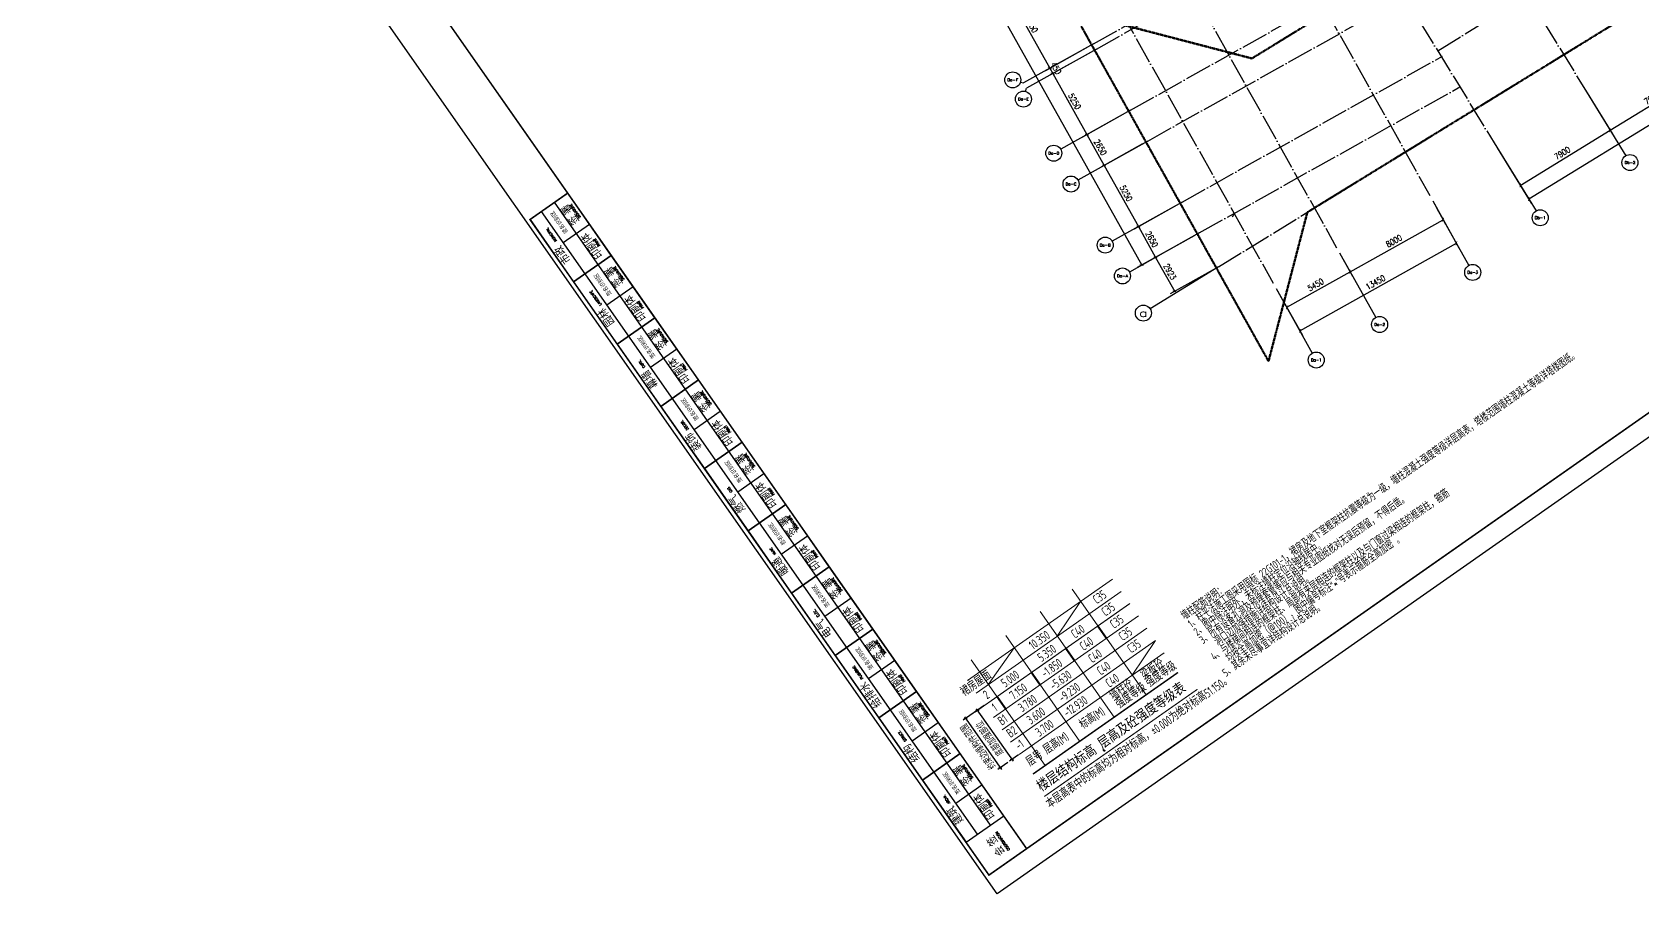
# Model space of a CAD drawing. Header units: millimetres. Extents: x 1089227 to 13101469, y 618865 to 10240562.
# Drawn here: x 1626481 to 1747268, y 4721512 to 4786102 of the extents above; entities that cross this region are included whole.
import ezdxf
from ezdxf.enums import TextEntityAlignment as Align

# ---------------------------------------------------------------- set-up
doc = ezdxf.new("R2010")
doc.units = ezdxf.units.MM
doc.header["$LTSCALE"] = 1000
doc.header["$PDMODE"] = 3
doc.header["$PDSIZE"] = 200
doc.linetypes.add('A09-G-CTRL-用地红线+建筑退线_设计区$0$A02-G-MAIN-用地红线+退线_设计区$0$Redline1', pattern=[20, 10, -2, 2, -2, 2, -2])
doc.linetypes.add('DOTE', pattern=[2.42, 2, -0.2, 0.02, -0.2])
doc.layers.get('0').update_dxf_attribs({"linetype": 'CONTINUOUS'})
doc.layers.get('Defpoints').update_dxf_attribs({"linetype": 'CONTINUOUS'})
for name, color, linetype, lineweight in [('A09-G-CTRL-用地红线+建筑退线_设计区$0$Z-REDL(用地红线)', 10, 'CONTINUOUS', 60), ('S-TABLE', 113, 'CONTINUOUS', 0), ('S-TEXT', 32, 'CONTINUOUS', 0)]:
    doc.layers.add(name, color=color, linetype=linetype, lineweight=lineweight)
for name, color, linetype in [('AXIS', 3, 'CONTINUOUS'), ('AXIS_TEXT', 7, 'CONTINUOUS'), ('DOTE', 1, 'DOTE'), ('DT', 3, 'CONTINUOUS'), ('P-dim', 3, 'CONTINUOUS'), ('TAB_TH', 7, 'CONTINUOUS'), ('text-板面筋', 3, 'CONTINUOUS'), ('TK', 4, 'CONTINUOUS'), ('TK-TEXT', 7, 'CONTINUOUS'), ('VHBoundary', 4, 'CONTINUOUS')]:
    doc.layers.add(name, color=color, linetype=linetype)
doc.layers.add('TK-MEMO', color=8, linetype='CONTINUOUS', plot=False)
doc.styles.add('_TCH_AXIS', font='COMPLEX', dxfattribs={"bigfont": 'AllInOneBig.shx'})
doc.styles.add('_TCH_DIM_T3', font='SIMPLEX', dxfattribs={"width": 0.705882, "bigfont": 'AllInOneBig.shx'})
doc.styles.add('BCCI-tssd', font='tssdeng.shx', dxfattribs={"width": 0.7, "bigfont": 'tssdchn.shx'})
doc.styles.add('COMPLEX', font='COMPLEX', dxfattribs={"bigfont": 'AllInOneBig.shx'})
doc.styles.add('SADITK', font='sadixcsg.shx', dxfattribs={"bigfont": 'AllInOneBig.shx'})
doc.styles.add('SADITK-SX', font='simfang.ttf', dxfattribs={"width": 0.7})
doc.styles.add('SADITK-YW', font='romanc.shx', dxfattribs={"width": 0.7, "bigfont": 'AllInOneBig.shx'})
doc.styles.add('TSSD_Dimension', font='tssdeng.shx', dxfattribs={"width": 0.75, "bigfont": 'Hztxt.shx'})
doc.styles.add('TSSD_Label', font='Tssdeng.shx', dxfattribs={"width": 0.7, "bigfont": 'hztxt.shx'})
doc.styles.add('TSSD_Rein', font='tssdeng.shx', dxfattribs={"width": 0.7, "bigfont": 'hztxt.shx'})
doc.styles.add('黑体', font='simhei.ttf', dxfattribs={"width": 0.8})
doc.dimstyles.new('_TCH_ARCH&&150', dxfattribs={"dimtxt": 446.25, "dimasz": 150, "dimexe": 375, "dimexo": 450, "dimgap": 189.375, "dimtad": 1, "dimdec": 0, "dimzin": 0, "dimdsep": 46, "dimtxsty": '_TCH_DIM_T3', "dimblk": 'ARCHTICK', "dimcen": 0.09, "dimclrt": 7, "dimazin": 2, "dimtfac": 1, "dimtdec": 0, "dimtix": 1, "dimtmove": 2, "dimatfit": 3, "dimfxl": 0, "dimtolj": 1, "dimtzin": 0, "dimarcsym": 0})
doc.dimstyles.new('TSSD_150_150', dxfattribs={"dimtxt": 525, "dimasz": 150, "dimexe": 225, "dimexo": 375, "dimgap": 150, "dimtad": 1, "dimdec": 0, "dimzin": 0, "dimdsep": 46, "dimtxsty": 'TSSD_Dimension', "dimblk": 'ARCHTICK', "dimblk1": 'ARCHTICK', "dimblk2": 'ARCHTICK', "dimcen": 0, "dimdle": 150, "dimclrt": 7, "dimadec": 0, "dimazin": 0, "dimtfac": 1, "dimtdec": 0, "dimtix": 1, "dimtmove": 2, "dimatfit": 3, "dimfxl": 0, "dimtolj": 1, "dimtzin": 0, "dimarcsym": 0})

# ---------------------------------------------------------------- blocks, each defined once
blk = doc.blocks.new('0323最综用地红线')
at = {"layer": 'A09-G-CTRL-用地红线+建筑退线_设计区$0$Z-REDL(用地红线)', "color": 1, "linetype": 'A09-G-CTRL-用地红线+建筑退线_设计区$0$A02-G-MAIN-用地红线+退线_设计区$0$Redline1', "ltscale": 0.0005}
for points in [[(8183461, 3517876), (8169550, 3509328), (8160131, 3503545), (8152099, 3498611), (8138696, 3502107), (8115930, 3542824), (8115518, 3543566), (8115083, 3544303), (8114192, 3545772), (8113134, 3547397), (8112184, 3548757), (8111024, 3550345), (8109764, 3551947), (8108980, 3552895), (8108279, 3553719), (8107449, 3554647), (8106876, 3555285), (8107102, 3555445), (8142901, 3580643), (8156927, 3591183), (8157094, 3591770), (8196348, 3620115)], [(8153344, 3475908), (8156256, 3487078), (8166404, 3493310), (8175832, 3499100), (8189738, 3507641)], [(8138696, 3502107), (8153344, 3475908)]]:
    blk.add_lwpolyline(points, dxfattribs=at)
at = {"layer": 'Defpoints'}
blk.add_line((8150768, 3486993), (8150625, 3486724), dxfattribs=at)
blk = doc.blocks.new('template_31-施工图_A0_A0_1.0000_3fa9c08c64a9101061c9a26412af947e', base_point=(-1189, 0))
at = {"layer": 'TK'}
for p, q in [((-1187, 30), (-1187, 410)), ((-1180, 30), (-1180, 410)), ((-1172, 30), (-1172, 410)), ((-1180, 391), (-1164, 391)), ((-1180, 353), (-1164, 353)), ((-1180, 315), (-1164, 315)), ((-1180, 277), (-1164, 277)), ((-1180, 239), (-1164, 239)), ((-1180, 201), (-1164, 201)), ((-1180, 163), (-1164, 163)), ((-1180, 125), (-1164, 125)), ((-1180, 87), (-1164, 87)), ((-1180, 49), (-1164, 49))]:
    blk.add_line(p, q, dxfattribs=at)
for points in [[(-1189, 841), (1189, 841), (1189, 0), (-1189, 0)], [(-1187, 372), (-1164, 372), (-1164, 410), (-1187, 410)], [(-1187, 334), (-1164, 334), (-1164, 372), (-1187, 372)], [(-1187, 296), (-1164, 296), (-1164, 334), (-1187, 334)], [(-1187, 258), (-1164, 258), (-1164, 296), (-1187, 296)], [(-1187, 220), (-1164, 220), (-1164, 258), (-1187, 258)], [(-1187, 182), (-1164, 182), (-1164, 220), (-1187, 220)], [(-1187, 144), (-1164, 144), (-1164, 182), (-1187, 182)], [(-1187, 106), (-1164, 106), (-1164, 144), (-1187, 144)], [(-1187, 68), (-1164, 68), (-1164, 106), (-1187, 106)], [(-1187, 30), (-1164, 30), (-1164, 68), (-1187, 68)]]:
    blk.add_lwpolyline(points, close=True, dxfattribs=at)
at = {"layer": 'TK', "const_width": 0.8}
blk.add_lwpolyline([(-1164, 831), (-1164, 10), (1179, 10), (1179, 831)], close=True, dxfattribs=at)
at = {"layer": 'TK', "color": 4, "const_width": 0.8}
blk.add_lwpolyline([(-1164, 10), (-1187, 10), (-1187, 410), (-1164, 410)], close=True, dxfattribs=at)
at = {"layer": 'VHBoundary'}
blk.add_lwpolyline([(-1189, 841), (1189, 841), (1189, 0), (-1189, 0)], close=True, dxfattribs=at)
at = {"layer": 'TK', "style": 'SADITK'}
for s, p in [('签 署', (-1167, 400.5)), ('印刷体', (-1167, 381.5)), ('签 署', (-1167, 362.5)), ('印刷体', (-1167, 343.5)), ('签 署', (-1167, 324.5)), ('印刷体', (-1167, 305.5)), ('签 署', (-1167, 286.5)), ('印刷体', (-1167, 267.5)), ('签 署', (-1167, 248.5)), ('印刷体', (-1167, 229.5)), ('签 署', (-1167, 210.5)), ('印刷体', (-1167, 191.5)), ('签 署', (-1167, 172.5)), ('印刷体', (-1167, 153.5)), ('签 署', (-1167, 134.5)), ('印刷体', (-1167, 115.5)), ('签 署', (-1167, 96.5)), ('印刷体', (-1167, 77.5)), ('签 署', (-1167, 58.5)), ('印刷体', (-1167, 39.5))]:
    blk.add_text(s, height=4, rotation=90, dxfattribs=at).set_placement(p, align=Align.CENTER)
at = {"layer": 'TK', "style": 'SADITK-YW', "width": 0.9}
for s, p in [('SIGNATURE', (-1165.5, 400.5)), ('PRINT', (-1165.5, 381.5)), ('SIGNATURE', (-1165.5, 362.5)), ('PRINT', (-1165.5, 343.5)), ('SIGNATURE', (-1165.5, 324.5)), ('PRINT', (-1165.5, 305.5)), ('SIGNATURE', (-1165.5, 286.5)), ('PRINT', (-1165.5, 267.5)), ('SIGNATURE', (-1165.5, 248.5)), ('PRINT', (-1165.5, 229.5)), ('SIGNATURE', (-1165.5, 210.5)), ('PRINT', (-1165.5, 191.5)), ('SIGNATURE', (-1165.5, 172.5)), ('PRINT', (-1165.5, 153.5)), ('SIGNATURE', (-1165.5, 134.5)), ('PRINT', (-1165.5, 115.5)), ('SIGNATURE', (-1165.5, 96.5)), ('PRINT', (-1165.5, 77.5)), ('SIGNATURE', (-1165.5, 58.5)), ('PRINT', (-1165.5, 39.5)), ('COORDINATION', (-1171, 20))]:
    blk.add_text(s, height=1.3, rotation=90, dxfattribs=at).set_placement(p, align=Align.CENTER)
for s, p in [('   MUNICIPAL', (-1182, 391)), ('  LANDSCAPE', (-1182, 353)), ('  CURT.', (-1182, 315)), ('  DECOR.', (-1182, 277)), ('  GAS', (-1182, 239)), ('  HVAC', (-1182, 201)), ('  ELEC.', (-1182, 163)), ('  PLUMBING', (-1182, 125)), ('  STRUCT.', (-1182, 87)), ('  ARCHI.', (-1182, 49))]:
    blk.add_text(s, height=1.3, rotation=90, dxfattribs=at).set_placement(p)
at = {"layer": 'TK', "style": 'SADITK'}
for s, p in [('市政', (-1181.5, 391)), ('园林', (-1181.5, 353)), ('幕墙', (-1181.5, 315)), ('装饰', (-1181.5, 277)), ('燃气', (-1181.5, 239)), ('暖通', (-1181.5, 201)), ('电气', (-1181.5, 163)), ('给排水', (-1181.5, 125)), ('结构', (-1181.5, 87)), ('建筑', (-1181.5, 49))]:
    blk.add_text(s, height=4, rotation=90, dxfattribs=at).set_placement(p, align=Align.RIGHT)
blk.add_text('会 签', height=4, rotation=90, dxfattribs=at).set_placement((-1176, 20), align=Align.MIDDLE)
at = {"layer": 'TK-MEMO', "style": 'SADITK'}
for p in [(-1176, 400.5), (-1176, 362.5), (-1176, 324.5), (-1176, 286.5), (-1176, 248.5), (-1176, 210.5), (-1176, 172.5), (-1176, 134.5), (-1176, 96.5), (-1176, 58.5)]:
    blk.add_text('签名识别区', height=2, rotation=90, dxfattribs=at).set_placement(p, align=Align.MIDDLE)
at = {"layer": 'TK-TEXT', "style": 'SADITK-SX', "width": 0.7}
for tag, p in [('市政会签', (-1176, 381.5)), ('园林会签', (-1176, 343.5)), ('幕墙会签', (-1176, 305.5)), ('装饰会签', (-1176, 267.5)), ('燃气会签', (-1176, 229.5)), ('暖通会签', (-1176, 191.5)), ('电气会签', (-1176, 153.5)), ('给排水会签', (-1176, 115.5)), ('结构会签', (-1176, 77.5)), ('建筑会签', (-1176, 39.5))]:
    blk.add_attdef(tag, text='', height=4, rotation=90, dxfattribs=at).set_placement(p, align=Align.MIDDLE_CENTER)
for tag, height, p in [('专业审定', 4, (1134.75, 268)), ('专业审核', 4, (1134.75, 248)), ('项目负责1', 4, (1134.75, 238)), ('项目负责2', 4, (1134.75, 228)), ('专业负责1', 4, (1134.75, 218)), ('专业负责2', 4, (1134.75, 208)), ('专业校对', 4, (1134.75, 198)), ('专业设计', 4, (1134.75, 188)), ('方案设计', 4, (1134.75, 178)), ('专业制图', 4, (1134.75, 168)), ('建设单位_001', 4, (1148.5, 140)), ('建设地点_001', 4, (1148.5, 124)), ('工程名称_001', 4, (1148.5, 106)), ('子项名称_001', 4, (1148.5, 86)), ('图纸名称_001', 4, (1148.5, 66)), ('版次', 4, (1129.5, 53)), ('日期', 4, (1165, 53)), ('图别', 4, (1129.5, 43)), ('图号', 4, (1165, 43)), ('合同号', 4, (1136, 30)), ('项目编号1', 2, (1114.06, 13.58)), ('阶段编号1', 2, (1132.25, 13.75)), ('子项编号1', 2, (1144.75, 13.75))]:
    blk.add_attdef(tag, text='', height=height, dxfattribs=at).set_placement(p, align=Align.MIDDLE_CENTER)
blk = doc.blocks.new('_ArchTick')
at = {"color": 0, "linetype": 'ByBlock', "const_width": 0.3}
blk.add_lwpolyline([(-0.71, -0.71), (0.71, 0.71)], dxfattribs=at)
blk = doc.blocks.new('*D419')
at = {"layer": 'AXIS', "color": 0, "lineweight": -2, "transparency": 16777216}
for p, q in [((-169926, -51750), (-167960, -55262)), ((-179879, -61506), (-168143, -54935)), ((-181662, -58321), (-179696, -61833))]:
    blk.add_line(p, q, dxfattribs=at)
at = {"layer": 'Defpoints', "color": 0, "transparency": 16777216}
for p in [(-170146, -51358), (-168143, -54935), (-181882, -57929)]:
    blk.add_point(p, dxfattribs=at)
at = {"layer": 'AXIS', "color": 0, "lineweight": -2, "transparency": 16777216, "xscale": 150, "yscale": 150, "zscale": 150}
for p, rotation in [((-168143, -54935), 29.2447278322574), ((-179879, -61506), 209.2447278322574)]:
    blk.add_blockref('_ArchTick', p, dxfattribs=dict(at, rotation=rotation))
at = {"layer": 'AXIS', "color": 7, "transparency": 16777216, "insert": (-174213, -57861), "char_height": 446.2, "attachment_point": 5, "rotation": 29.24473, "style": '_TCH_DIM_T3'}
blk.add_mtext('\\A1;13450', dxfattribs=at)
blk = doc.blocks.new('*D420')
at = {"layer": 'AXIS', "color": 0, "lineweight": -2, "transparency": 16777216}
for p, q in [((-176907, -55659), (-175932, -57399)), ((-180871, -59734), (-176116, -57071)), ((-181662, -58321), (-180688, -60061))]:
    blk.add_line(p, q, dxfattribs=at)
at = {"layer": 'Defpoints', "color": 0, "transparency": 16777216}
for p in [(-177127, -55266), (-181882, -57929), (-176116, -57071)]:
    blk.add_point(p, dxfattribs=at)
at = {"layer": 'AXIS', "color": 0, "lineweight": -2, "transparency": 16777216, "xscale": 150, "yscale": 150, "zscale": 150}
for p, rotation in [((-176116, -57071), 29.24472783225857), ((-180871, -59734), 209.2447278322586)]:
    blk.add_blockref('_ArchTick', p, dxfattribs=dict(at, rotation=rotation))
at = {"layer": 'AXIS', "color": 7, "transparency": 16777216, "insert": (-178695, -58043), "char_height": 446.2, "attachment_point": 5, "rotation": 29.24473, "style": '_TCH_DIM_T3'}
blk.add_mtext('\\A1;5450', dxfattribs=at)
blk = doc.blocks.new('*D421')
at = {"layer": 'AXIS', "color": 0, "lineweight": -2, "transparency": 16777216}
for p, q in [((-169926, -51750), (-168952, -53490)), ((-176116, -57071), (-169135, -53163)), ((-176907, -55659), (-175932, -57399))]:
    blk.add_line(p, q, dxfattribs=at)
at = {"layer": 'Defpoints', "color": 0, "transparency": 16777216}
for p in [(-170146, -51358), (-169135, -53163), (-177127, -55266)]:
    blk.add_point(p, dxfattribs=at)
at = {"layer": 'AXIS', "color": 0, "lineweight": -2, "transparency": 16777216, "xscale": 150, "yscale": 150, "zscale": 150}
for p, rotation in [((-169135, -53163), 29.24472783225661), ((-176116, -57071), 209.2447278322566)]:
    blk.add_blockref('_ArchTick', p, dxfattribs=dict(at, rotation=rotation))
at = {"layer": 'AXIS', "color": 7, "transparency": 16777216, "insert": (-172827, -54757), "char_height": 446.2, "attachment_point": 5, "rotation": 29.24473, "style": '_TCH_DIM_T3'}
blk.add_mtext('\\A1;8000', dxfattribs=at)
blk = doc.blocks.new('_AXISO')
blk.add_circle((0, 0), 0.5)
at = {"layer": 'AXIS_TEXT', "style": 'COMPLEX', "width": 1.041667}
blk.add_attdef('A', text='', height=0.56, dxfattribs=at).set_placement((-0.25, -0.28), (0.25, -0.28), align=Align.FIT)
blk = doc.blocks.new('*D422')
at = {"layer": 'AXIS', "color": 0, "lineweight": -2, "transparency": 16777216}
for p, q in [((-216696, -2812), (-220950, -5193)), ((-220623, -5010), (-191750, -56577)), ((-187823, -54379), (-192077, -56760))]:
    blk.add_line(p, q, dxfattribs=at)
at = {"layer": 'Defpoints', "color": 0, "transparency": 16777216}
for p in [(-216304, -2592), (-187431, -54159), (-191750, -56577)]:
    blk.add_point(p, dxfattribs=at)
at = {"layer": 'AXIS', "color": 0, "lineweight": -2, "transparency": 16777216, "xscale": 150, "yscale": 150, "zscale": 150}
for p, rotation in [((-220623, -5010), 119.2447278322573), ((-191750, -56577), 299.2447278322574)]:
    blk.add_blockref('_ArchTick', p, dxfattribs=dict(at, rotation=rotation))
at = {"layer": 'AXIS', "color": 7, "transparency": 16777216, "insert": (-205826, -30592), "char_height": 446.2, "attachment_point": 5, "rotation": 299.24473, "style": '_TCH_DIM_T3'}
blk.add_mtext('\\A1;59100', dxfattribs=at)
blk = doc.blocks.new('*D423')
at = {"layer": 'AXIS', "color": 0, "lineweight": -2, "transparency": 16777216}
for p, q in [((-187823, -54379), (-191030, -56174)), ((-190703, -55991), (-189275, -58541)), ((-186395, -56929), (-189602, -58725))]:
    blk.add_line(p, q, dxfattribs=at)
at = {"layer": 'Defpoints', "color": 0, "transparency": 16777216}
for p in [(-187431, -54159), (-186003, -56709), (-189275, -58541)]:
    blk.add_point(p, dxfattribs=at)
at = {"layer": 'AXIS', "color": 0, "lineweight": -2, "transparency": 16777216, "xscale": 150, "yscale": 150, "zscale": 150}
for p, rotation in [((-190703, -55991), 119.2447278322491), ((-189275, -58541), 299.2447278322491)]:
    blk.add_blockref('_ArchTick', p, dxfattribs=dict(at, rotation=rotation))
at = {"layer": 'AXIS', "color": 7, "transparency": 16777216, "insert": (-189629, -57065), "char_height": 446.2, "attachment_point": 5, "rotation": 299.24473, "style": '_TCH_DIM_T3'}
blk.add_mtext('\\A1;2923', dxfattribs=at)
blk = doc.blocks.new('*D424')
at = {"layer": 'AXIS', "color": 0, "lineweight": -2, "transparency": 16777216}
for p, q in [((-189118, -52067), (-192325, -53862)), ((-191997, -53679), (-190703, -55991)), ((-187823, -54379), (-191030, -56174))]:
    blk.add_line(p, q, dxfattribs=at)
at = {"layer": 'Defpoints', "color": 0, "transparency": 16777216}
for p in [(-188725, -51847), (-187431, -54159), (-190703, -55991)]:
    blk.add_point(p, dxfattribs=at)
at = {"layer": 'AXIS', "color": 0, "lineweight": -2, "transparency": 16777216, "xscale": 150, "yscale": 150, "zscale": 150}
for p, rotation in [((-191997, -53679), 119.2447278322587), ((-190703, -55991), 299.2447278322587)]:
    blk.add_blockref('_ArchTick', p, dxfattribs=dict(at, rotation=rotation))
at = {"layer": 'AXIS', "color": 7, "transparency": 16777216, "insert": (-190990, -54633), "char_height": 446.2, "attachment_point": 5, "rotation": 299.24473, "style": '_TCH_DIM_T3'}
blk.add_mtext('\\A1;2650', dxfattribs=at)
blk = doc.blocks.new('*D425')
at = {"layer": 'AXIS', "color": 0, "lineweight": -2, "transparency": 16777216}
for p, q in [((-191683, -47486), (-194889, -49281)), ((-194562, -49098), (-191997, -53679)), ((-189118, -52067), (-192325, -53862))]:
    blk.add_line(p, q, dxfattribs=at)
at = {"layer": 'Defpoints', "color": 0, "transparency": 16777216}
for p in [(-191290, -47266), (-188725, -51847), (-191997, -53679)]:
    blk.add_point(p, dxfattribs=at)
at = {"layer": 'AXIS', "color": 0, "lineweight": -2, "transparency": 16777216, "xscale": 150, "yscale": 150, "zscale": 150}
for p, rotation in [((-194562, -49098), 119.2447278322575), ((-191997, -53679), 299.2447278322575)]:
    blk.add_blockref('_ArchTick', p, dxfattribs=dict(at, rotation=rotation))
at = {"layer": 'AXIS', "color": 7, "transparency": 16777216, "insert": (-192920, -51187), "char_height": 446.2, "attachment_point": 5, "rotation": 299.24473, "style": '_TCH_DIM_T3'}
blk.add_mtext('\\A1;5250', dxfattribs=at)
blk = doc.blocks.new('*D426')
at = {"layer": 'AXIS', "color": 0, "lineweight": -2, "transparency": 16777216}
for p, q in [((-192977, -45174), (-196184, -46969)), ((-195857, -46786), (-194562, -49098)), ((-191683, -47486), (-194889, -49281))]:
    blk.add_line(p, q, dxfattribs=at)
at = {"layer": 'Defpoints', "color": 0, "transparency": 16777216}
for p in [(-192585, -44954), (-191290, -47266), (-194562, -49098)]:
    blk.add_point(p, dxfattribs=at)
at = {"layer": 'AXIS', "color": 0, "lineweight": -2, "transparency": 16777216, "xscale": 150, "yscale": 150, "zscale": 150}
for p, rotation in [((-195857, -46786), 119.2447278322587), ((-194562, -49098), 299.2447278322587)]:
    blk.add_blockref('_ArchTick', p, dxfattribs=dict(at, rotation=rotation))
at = {"layer": 'AXIS', "color": 7, "transparency": 16777216, "insert": (-194850, -47740), "char_height": 446.2, "attachment_point": 5, "rotation": 299.24473, "style": '_TCH_DIM_T3'}
blk.add_mtext('\\A1;2650', dxfattribs=at)
blk = doc.blocks.new('*D427')
at = {"layer": 'AXIS', "color": 0, "lineweight": -2, "transparency": 16777216}
for p, q in [((-195542, -40593), (-198749, -42388)), ((-198422, -42205), (-195857, -46786)), ((-192977, -45174), (-196184, -46969))]:
    blk.add_line(p, q, dxfattribs=at)
at = {"layer": 'Defpoints', "color": 0, "transparency": 16777216}
for p in [(-195150, -40373), (-192585, -44954), (-195857, -46786)]:
    blk.add_point(p, dxfattribs=at)
at = {"layer": 'AXIS', "color": 0, "lineweight": -2, "transparency": 16777216, "xscale": 150, "yscale": 150, "zscale": 150}
for p, rotation in [((-198422, -42205), 119.2447278322575), ((-195857, -46786), 299.2447278322575)]:
    blk.add_blockref('_ArchTick', p, dxfattribs=dict(at, rotation=rotation))
at = {"layer": 'AXIS', "color": 7, "transparency": 16777216, "insert": (-196779, -44294), "char_height": 446.2, "attachment_point": 5, "rotation": 299.24473, "style": '_TCH_DIM_T3'}
blk.add_mtext('\\A1;5250', dxfattribs=at)
blk = doc.blocks.new('*D428')
at = {"layer": 'AXIS', "color": 0, "lineweight": -2, "transparency": 16777216}
for p, q in [((-195762, -40200), (-198969, -41995)), ((-195542, -40593), (-198749, -42388)), ((-198642, -41812), (-198715, -41681)), ((-198642, -41812), (-198422, -42205)), ((-198422, -42205), (-198348, -42336))]:
    blk.add_line(p, q, dxfattribs=at)
at = {"layer": 'Defpoints', "color": 0, "transparency": 16777216}
for p in [(-195370, -39980), (-195150, -40373), (-198422, -42205)]:
    blk.add_point(p, dxfattribs=at)
at = {"layer": 'AXIS', "color": 0, "lineweight": -2, "transparency": 16777216, "xscale": 150, "yscale": 150, "zscale": 150}
for p, rotation in [((-198642, -41812), 299.2447278322708), ((-198422, -42205), 119.2447278322708)]:
    blk.add_blockref('_ArchTick', p, dxfattribs=dict(at, rotation=rotation))
at = {"layer": 'AXIS', "color": 7, "transparency": 16777216, "insert": (-198172, -41807), "char_height": 446.2, "attachment_point": 5, "rotation": 299.24473, "style": '_TCH_DIM_T3'}
blk.add_mtext('\\A1;450', dxfattribs=at)
blk = doc.blocks.new('*D429')
at = {"layer": 'AXIS', "color": 0, "lineweight": -2, "transparency": 16777216}
for p, q in [((-199206, -34049), (-202413, -35844)), ((-202086, -35661), (-198642, -41812)), ((-195762, -40200), (-198969, -41995))]:
    blk.add_line(p, q, dxfattribs=at)
at = {"layer": 'Defpoints', "color": 0, "transparency": 16777216}
for p in [(-198814, -33829), (-195370, -39980), (-198642, -41812)]:
    blk.add_point(p, dxfattribs=at)
at = {"layer": 'AXIS', "color": 0, "lineweight": -2, "transparency": 16777216, "xscale": 150, "yscale": 150, "zscale": 150}
for p, rotation in [((-202086, -35661), 119.244727832259), ((-198642, -41812), 299.244727832259)]:
    blk.add_blockref('_ArchTick', p, dxfattribs=dict(at, rotation=rotation))
at = {"layer": 'AXIS', "color": 7, "transparency": 16777216, "insert": (-200004, -38535), "char_height": 446.2, "attachment_point": 5, "rotation": 299.24473, "style": '_TCH_DIM_T3'}
blk.add_mtext('\\A1;7050', dxfattribs=at)
blk = doc.blocks.new('*D436')
at = {"layer": 'AXIS', "color": 0, "lineweight": -2, "transparency": 16777216}
for p, q in [((-93376, -3736), (-90824, -7890)), ((-162726, -51612), (-91021, -7571)), ((-165081, -47777), (-162529, -51931))]:
    blk.add_line(p, q, dxfattribs=at)
at = {"layer": 'Defpoints', "color": 0, "transparency": 16777216}
for p in [(-93611, -3353), (-91021, -7571), (-165316, -47394)]:
    blk.add_point(p, dxfattribs=at)
at = {"layer": 'AXIS', "color": 0, "lineweight": -2, "transparency": 16777216, "xscale": 150, "yscale": 150, "zscale": 150}
for p, rotation in [((-91021, -7571), 31.5582956550233), ((-162726, -51612), 211.5582956550233)]:
    blk.add_blockref('_ArchTick', p, dxfattribs=dict(at, rotation=rotation))
at = {"layer": 'AXIS', "color": 7, "transparency": 16777216, "insert": (-127089, -29240), "char_height": 446.2, "attachment_point": 5, "rotation": 31.5583, "style": '_TCH_DIM_T3'}
blk.add_mtext('\\A1;84150', dxfattribs=at)
blk = doc.blocks.new('*D437')
at = {"layer": 'AXIS', "color": 0, "lineweight": -2, "transparency": 16777216}
for p, q in [((-158349, -43643), (-156426, -46774)), ((-163354, -50589), (-156622, -46455)), ((-165081, -47777), (-163157, -50909))]:
    blk.add_line(p, q, dxfattribs=at)
at = {"layer": 'Defpoints', "color": 0, "transparency": 16777216}
for p in [(-158585, -43259), (-156622, -46455), (-165316, -47394)]:
    blk.add_point(p, dxfattribs=at)
at = {"layer": 'AXIS', "color": 0, "lineweight": -2, "transparency": 16777216, "xscale": 150, "yscale": 150, "zscale": 150}
for p, rotation in [((-156622, -46455), 31.55829565502156), ((-163354, -50589), 211.5582956550216)]:
    blk.add_blockref('_ArchTick', p, dxfattribs=dict(at, rotation=rotation))
at = {"layer": 'AXIS', "color": 7, "transparency": 16777216, "insert": (-160204, -48170), "char_height": 446.2, "attachment_point": 5, "rotation": 31.5583, "style": '_TCH_DIM_T3'}
blk.add_mtext('\\A1;7900', dxfattribs=at)
blk = doc.blocks.new('*D438')
at = {"layer": 'AXIS', "color": 0, "lineweight": -2, "transparency": 16777216}
for p, q in [((-151617, -39508), (-149694, -42640)), ((-156622, -46455), (-149890, -42320)), ((-158349, -43643), (-156426, -46774))]:
    blk.add_line(p, q, dxfattribs=at)
at = {"layer": 'Defpoints', "color": 0, "transparency": 16777216}
for p in [(-151853, -39125), (-158585, -43259), (-149890, -42320)]:
    blk.add_point(p, dxfattribs=at)
at = {"layer": 'AXIS', "color": 0, "lineweight": -2, "transparency": 16777216, "xscale": 150, "yscale": 150, "zscale": 150}
for p, rotation in [((-149890, -42320), 31.55829565502443), ((-156622, -46455), 211.5582956550244)]:
    blk.add_blockref('_ArchTick', p, dxfattribs=dict(at, rotation=rotation))
at = {"layer": 'AXIS', "color": 7, "transparency": 16777216, "insert": (-153472, -44036), "char_height": 446.2, "attachment_point": 5, "rotation": 31.5583, "style": '_TCH_DIM_T3'}
blk.add_mtext('\\A1;7900', dxfattribs=at)
blk = doc.blocks.new('*D899')
at = {"layer": 'Defpoints', "color": 0, "ltscale": 1000, "transparency": 16777216}
for p in [(530, 8167, 94555), (-405, 3667), (586, 3667, 94555)]:
    blk.add_point(p, dxfattribs=at)
at = {"layer": 'P-dim', "color": 0, "lineweight": -2, "ltscale": 1000, "transparency": 16777216}
for p, q in [((155, 8167), (-630, 8167)), ((-405, 8317), (-405, 3517)), ((211, 3667), (-630, 3667))]:
    blk.add_line(p, q, dxfattribs=at)
at = {"layer": 'P-dim', "color": 0, "lineweight": -2, "ltscale": 1000, "transparency": 16777216, "xscale": 150, "yscale": 150, "zscale": 150}
for p, rotation in [((-405, 8167), 90), ((-405, 3667), 270)]:
    blk.add_blockref('_ArchTick', p, dxfattribs=dict(at, rotation=rotation))
at = {"layer": 'P-dim', "color": 7, "ltscale": 1000, "transparency": 16777216, "insert": (-817, 5917), "char_height": 525, "attachment_point": 5, "rotation": 90, "style": 'TSSD_Rein'}
blk.add_mtext('\\A1;底部加强部位', dxfattribs=at)
blk = doc.blocks.new('*D900')
at = {"layer": 'Defpoints', "color": 0, "ltscale": 1000, "transparency": 16777216}
for p in [(586, 8167, 94555), (-1476, 3667), (-405, 3667)]:
    blk.add_point(p, dxfattribs=at)
at = {"layer": 'P-dim', "color": 0, "lineweight": -2, "ltscale": 1000, "transparency": 16777216}
for p, q in [((211, 8167), (-1701, 8167)), ((-1476, 8317), (-1476, 3517)), ((-780, 3667), (-1701, 3667))]:
    blk.add_line(p, q, dxfattribs=at)
at = {"layer": 'P-dim', "color": 0, "lineweight": -2, "ltscale": 1000, "transparency": 16777216, "xscale": 150, "yscale": 150, "zscale": 150}
for p, rotation in [((-1476, 8167), 90), ((-1476, 3667), 270)]:
    blk.add_blockref('_ArchTick', p, dxfattribs=dict(at, rotation=rotation))
at = {"layer": 'P-dim', "color": 7, "ltscale": 1000, "transparency": 16777216, "insert": (-1888, 5917), "char_height": 525, "attachment_point": 5, "rotation": 90, "style": 'TSSD_Rein'}
blk.add_mtext('\\A1;约束边缘构件范围', dxfattribs=at)
blk = doc.blocks.new('A$C20E00ABC')
at = {"layer": 'S-TEXT', "style": 'BCCI-tssd', "width": 0.7}
for s, p in [('1、柱平法施工图采用国标 22G101-1，裙房及地下室框架柱抗震等级为一级，墙柱混凝土强度等级详层高表，塔楼范围墙柱混凝土等级详塔楼图纸。', (14566, 19923)), ('3、所有设备孔洞及预埋套管等应与相关专业图纸核对无误后预留，不得后凿。', (15426, 18694)), ('4、与楼梯间相连的框架柱、局部有夹层相连的框架柱以及与门窗过梁相连的框架柱，箍筋', (16287, 17465)), ('2、图中除注明外，未标注墙柱定位沿轴线居中。', (14996, 19308)), ('   均按全高加密（@100），图中编号标注“*”号表示箍筋全高加密 。', (16717, 16851)), ('墙柱配筋说明：', (14073, 20493)), ('   洞口边加强措施详结构设计总说明。', (15857, 18080)), ('5、其余未尽事宜详结构设计总说明。', (17147, 16237))]:
    blk.add_text(s, height=600, rotation=35.00532, dxfattribs=at).set_placement(p)
blk = doc.blocks.new('裙房轴网260428')
at = {"layer": 'AXIS'}
for p, q in [((-195369.5, -39980.2), (-200604.8, -42911.5)), ((-195149.7, -40372.9), (-200384.9, -43304.1)), ((-200844, -42844), (-200604.8, -42911.5)), ((-200452.4, -43543.3), (-200384.9, -43304.1)), ((-158584.6, -43259.3), (-155444.4, -48371.9)), ((-192584.9, -44953.7), (-197820.1, -47884.9)), ((-191290.2, -47265.9), (-196525.5, -50197.2)), ((-165316.3, -47393.9), (-162176.1, -52506.5)), ((-188725.4, -51846.8), (-193960.6, -54778)), ((-187430.7, -54159), (-192666, -57090.2)), ((-185994.6, -56704.8), (-191113.2, -59848.5))]:
    blk.add_line(p, q, dxfattribs=at)
at = {"layer": 'DOTE', "color": 16, "linetype": 'DOTE'}
for p, q in [((-209975.5, 19777.9), (-170146.2, -51357.7)), ((-216955.8, 15869.5), (-177126.5, -55266.1)), ((-221711.1, 13207), (-181881.9, -57928.6)), ((-169551.2, -40498.9), (-97846.3, 3542.3)), ((-173063.6, -19685.6), (-158584.6, -43259.3)), ((-179795.3, -23820.2), (-165316.3, -47393.9)), ((-195369.5, -39980.2), (-175822.2, -29035.5)), ((-195149.7, -40372.9), (-175602.3, -29428.2)), ((-192584.9, -44953.7), (-173037.5, -34009)), ((-191290.2, -47265.9), (-171742.8, -36321.2)), ((-188725.4, -51846.8), (-169178, -40902.1)), ((-187430.7, -54159), (-167883.4, -43214.3)), ((-185994.6, -56704.8), (-178796.3, -52283.8))]:
    blk.add_line(p, q, dxfattribs=at)
at = {"layer": 'AXIS'}
ref = blk.add_blockref('_AXISO', (-201421.4, -42681.1), dxfattribs=dict(at, xscale=1200, yscale=1200, zscale=1200))
ref.add_attrib('A', 'Da-F', dxfattribs={"layer": 'AXIS_TEXT', "height": 203.73, "style": '_TCH_AXIS'}).set_placement((-201828.9, -42782.9), (-201014, -42782.9), align=Align.FIT)
ref = blk.add_blockref('_AXISO', (-200615.3, -44120.7), dxfattribs=dict(at, xscale=1200, yscale=1200, zscale=1200))
ref.add_attrib('A', 'Da-E', dxfattribs={"layer": 'AXIS_TEXT', "height": 203.73, "style": '_TCH_AXIS'}).set_placement((-201022.8, -44222.6), (-200207.9, -44222.6), align=Align.FIT)
ref = blk.add_blockref('_AXISO', (-198343.6, -48178.1), dxfattribs=dict(at, xscale=1200, yscale=1200, zscale=1200))
ref.add_attrib('A', 'Da-D', dxfattribs={"layer": 'AXIS_TEXT', "height": 201.47, "style": '_TCH_AXIS'}).set_placement((-198751.4, -48278.8), (-197935.9, -48278.8), align=Align.FIT)
ref = blk.add_blockref('_AXISO', (-155130.4, -48883.2), dxfattribs=dict(at, xscale=1200, yscale=1200, zscale=1200))
ref.add_attrib('A', 'Db-2', dxfattribs={"layer": 'AXIS_TEXT', "height": 206.04, "style": '_TCH_AXIS'}).set_placement((-155537.6, -48986.2), (-154723.3, -48986.2), align=Align.FIT)
ref = blk.add_blockref('_AXISO', (-197049, -50490.3), dxfattribs=dict(at, xscale=1200, yscale=1200, zscale=1200))
ref.add_attrib('A', 'Da-C', dxfattribs={"layer": 'AXIS_TEXT', "height": 206.04, "style": '_TCH_AXIS'}).set_placement((-197456.2, -50593.3), (-196641.8, -50593.3), align=Align.FIT)
ref = blk.add_blockref('_AXISO', (-161862.1, -53017.8), dxfattribs=dict(at, xscale=1200, yscale=1200, zscale=1200))
ref.add_attrib('A', 'Db-1', dxfattribs={"layer": 'AXIS_TEXT', "height": 218.38, "style": '_TCH_AXIS'}).set_placement((-162267.6, -53127), (-161456.5, -53127), align=Align.FIT)
ref = blk.add_blockref('_AXISO', (-194484.2, -55071.1), dxfattribs=dict(at, xscale=1200, yscale=1200, zscale=1200))
ref.add_attrib('A', 'Da-B', dxfattribs={"layer": 'AXIS_TEXT', "height": 201.47, "style": '_TCH_AXIS'}).set_placement((-194891.9, -55171.9), (-194076.4, -55171.9), align=Align.FIT)
ref = blk.add_blockref('_AXISO', (-193189.5, -57383.4), dxfattribs=dict(at, xscale=1200, yscale=1200, zscale=1200))
ref.add_attrib('A', 'Da-A', dxfattribs={"layer": 'AXIS_TEXT', "height": 199.26, "style": '_TCH_AXIS'}).set_placement((-193597.5, -57483), (-192781.5, -57483), align=Align.FIT)
ref = blk.add_blockref('_AXISO', (-191624.5, -60162.5), dxfattribs=dict(at, xscale=1200, yscale=1200, zscale=1200))
ref.add_attrib('A', 'a', dxfattribs={"layer": 'AXIS_TEXT', "height": 573.1, "style": '_TCH_AXIS', "width": 1.5}).set_placement((-191931.5, -60449.1), (-191317.4, -60449.1), align=Align.FIT)
for p1, p2, distance, picture, middle in [((-216303.5, -2591.8), (-187430.7, -54159), -4950, '*D422', (-205826.3, -30592.2)), ((-165316.3, -47393.9), (-93611.4, -3352.6), -4950, '*D436', (-127089.1, -29239.7)), ((-198813.8, -33828.8), (-195369.5, -39980.2), -3750, '*D429', (-200003.8, -38535)), ((-158584.6, -43259.3), (-151853, -39124.7), -3750, '*D438', (-153472.1, -44035.9)), ((-195369.5, -39980.2), (-195149.7, -40372.9), -3750, '*D428', (-198171.7, -41807)), ((-195149.7, -40372.9), (-192584.9, -44953.7), -3750, '*D427', (-196779.4, -44293.8)), ((-165316.3, -47393.9), (-158584.6, -43259.3), -3750, '*D437', (-160203.7, -48170.5)), ((-192584.9, -44953.7), (-191290.2, -47265.9), -3750, '*D426', (-194849.6, -47740.3)), ((-191290.2, -47265.9), (-188725.4, -51846.8), -3750, '*D425', (-192919.9, -51186.8)), ((-188725.4, -51846.8), (-187430.7, -54159), -3750, '*D424', (-190990.2, -54633.4)), ((-181881.9, -57928.6), (-170146.2, -51357.7), -4100, '*D419', (-174212.5, -57860.7)), ((-177126.5, -55266.1), (-170146.2, -51357.7), -2069.1, '*D421', (-172827, -54757.4)), ((-187430.7, -54159), (-186002.8, -56709.4), -3750, '*D423', (-189628.9, -57064.7)), ((-181881.9, -57928.6), (-177126.5, -55266.1), -2069.1, '*D420', (-178694.9, -58042.8))]:
    dim = blk.add_aligned_dim(p1=p1, p2=p2, distance=distance, dimstyle='_TCH_ARCH&&150', dxfattribs=at)
    dim.commit()
    dim.dimension.update_dxf_attribs({"geometry": picture, "text_midpoint": middle})
blk = doc.blocks.new('04地块地下轴网260428')
at = {"layer": 'AXIS'}
for p, q in [((-169609, -52318), (-167217, -56590)), ((-176589, -56226), (-174197, -60498)), ((-181344, -58888), (-178953, -63160))]:
    blk.add_line(p, q, dxfattribs=at)
blk.add_blockref('裙房轴网260428', (0, 0))
ref = blk.add_blockref('_AXISO', (-166924, -57113), dxfattribs=dict(at, xscale=1200, yscale=1200, zscale=1200))
ref.add_attrib('A', 'Da-3', dxfattribs={"layer": 'AXIS_TEXT', "height": 213.3, "style": '_TCH_AXIS', "width": 0.97561}).set_placement((-167330, -57220), (-166518, -57220), align=Align.FIT)
ref = blk.add_blockref('_AXISO', (-173904, -61021), dxfattribs=dict(at, xscale=1200, yscale=1200, zscale=1200))
ref.add_attrib('A', 'Da-2', dxfattribs={"layer": 'AXIS_TEXT', "height": 213.3, "style": '_TCH_AXIS', "width": 0.97561}).set_placement((-174310, -61128), (-173498, -61128), align=Align.FIT)
ref = blk.add_blockref('_AXISO', (-178659, -63684), dxfattribs=dict(at, xscale=1200, yscale=1200, zscale=1200))
ref.add_attrib('A', 'Da-1', dxfattribs={"layer": 'AXIS_TEXT', "height": 238.2, "style": '_TCH_AXIS', "width": 0.922078}).set_placement((-179062, -63803), (-178257, -63803), align=Align.FIT)
blk = doc.blocks.new('A$C63A33703')
at = {"layer": 'DT', "const_width": 85.7}
blk.add_lwpolyline([(0, 0), (14008.2, 0)], dxfattribs=at)
at = {"layer": 'DT', "elevation": 56280.6}
blk.add_lwpolyline([(5609.1, 331.7), (5647.9, 311.9), (5680.2, 269.1), (5684.3, 230), (5673.7, 215.7), (5643.1, 206), (5625.8, 220.9), (5625.3, 243.3), (5619.1, 282.8), (5605.7, 330.4), (5602.7, 333)], close=True, dxfattribs=at)
at = {"layer": 'S-TABLE'}
for p, q in [((1390.4, 1867), (1390.4, 11542)), ((4540.4, 1867), (4540.4, 11542)), ((7690.4, 1867), (7690.4, 11542)), ((10615.4, 1867), (10615.4, 11542)), ((265.4, 10417), (13540.4, 10417)), ((1390.4, 9292), (4540.4, 10417)), ((7690.4, 9292), (10615.4, 10417)), ((250.9, 9292), (13525.9, 9292)), ((250.9, 8167), (13525.9, 8167)), ((265.4, 8167), (13540.4, 8167)), ((265.4, 7042), (13540.4, 7042)), ((265.4, 7042), (13540.4, 7042)), ((265.4, 5917), (13540.4, 5917)), ((265.4, 5917), (13540.4, 5917)), ((265.4, 4792), (13540.4, 4792)), ((265.4, 4792), (13540.4, 4792)), ((265.4, 3667), (13540.4, 3667)), ((265.4, 3667), (13540.4, 3667)), ((10615.4, 3667), (13540.4, 4792))]:
    blk.add_line(p, q, dxfattribs=at)
at = {"layer": 'TAB_TH', "const_width": 112.5}
blk.add_lwpolyline([(265.4, 1867), (13540.4, 1867)], dxfattribs=at)
at = {"layer": 'DT'}
for s, height, style, width, p in [('裙房屋面', 675, 'TSSD_Label', 0.7, (-614.9, 9544.3)), ('10.350', 675, 'TSSD_Label', 0.7, (5598.4, 9486.8)), ('2', 675, 'TSSD_Label', 0.7, (650, 8419.3)), ('5.000', 675, 'TSSD_Label', 0.7, (2252.1, 8361.8)), ('5.350', 675, 'TSSD_Label', 0.7, (5598.4, 8361.8)), ('C40', 675, 'TSSD_Label', 0.7, (8662.4, 8361.8)), ('1', 675, 'TSSD_Label', 0.7, (650, 7294.3)), ('7.150', 675, 'TSSD_Label', 0.7, (2252.1, 7236.8)), ('-1.850', 675, 'TSSD_Label', 0.7, (5135.5, 7236.8)), ('C40', 675, 'TSSD_Label', 0.7, (8662.4, 7236.8)), ('B1', 675, 'TSSD_Label', 0.7, (424.4, 6169.3)), ('3.780', 675, 'TSSD_Label', 0.7, (2252.1, 6111.8)), ('-5.630', 675, 'TSSD_Label', 0.7, (5117.8, 6111.8)), ('C40', 675, 'TSSD_Label', 0.7, (8662.4, 6111.8)), ('B2', 675, 'TSSD_Label', 0.7, (424.4, 5044.3)), ('3.600', 675, 'TSSD_Label', 0.7, (2252.1, 4986.8)), ('-9.230', 675, 'TSSD_Label', 0.7, (5135.5, 4986.8)), ('C40', 675, 'TSSD_Label', 0.7, (8662.4, 4986.8)), ('-1', 675, 'TSSD_Label', 0.7, (424.4, 3919.3)), ('3.700', 675, 'TSSD_Label', 0.7, (2252.1, 3861.8)), ('-12.930', 675, 'TSSD_Label', 0.7, (4795.7, 3861.8)), ('C40', 675, 'TSSD_Label', 0.7, (8662.4, 3861.8)), ('层号', 675, 'TSSD_Label', 0.7, (398.2, 2424.2)), ('层高(M)', 675, 'TSSD_Label', 0.7, (1963.6, 2429.5)), ('标高(M)', 675, 'TSSD_Label', 0.7, (5269.4, 2429.5)), ('楼层结构标高 层高及砼强度等级表', 787.5, '黑体', 0.8, (9.6, 432.8)), ('本层高表中的标高均为相对标高，%%P0.000为绝对标高51.150。', 675, 'TSSD_Label', 0.7, (-184.4, -995.5))]:
    blk.add_text(s, height=height, dxfattribs=dict(at, style=style, width=width)).set_placement(p)
at = {"layer": 'text-板面筋', "style": 'TSSD_Dimension', "width": 0.7}
for p in [(12465.2, 9542.7), (12465.2, 8417.7), (12465.2, 7292.7), (12465.2, 6167.7), (12465.2, 5042.7)]:
    blk.add_text('C35', height=675, rotation=0.000823, dxfattribs=at).set_placement(p, align=Align.RIGHT)
for s, p in [('墙柱砼', (8370.3, 2898.2)), ('强度等级', (8370.3, 2137.2)), ('强度等级', (11144.5, 2148.6)), ('梁板砼', (11158.2, 2812.4))]:
    blk.add_text(s, height=675, rotation=0.000823, dxfattribs=at).set_placement(p)
at = {"layer": 'P-dim', "color": 6, "ltscale": 1000}
for base, p1, p2, text, picture, middle in [((-1475.9, 3667, -94555.2), (586, 8167), (-404.9, 3667, -94555.2), '约束边缘构件范围', '*D900', (-1888.4, 5917, -94555.2)), ((-404.9, 3667, -94555.2), (530.4, 8167), (586, 3667), '底部加强部位', '*D899', (-817.4, 5917, -94555.2))]:
    dim = blk.add_linear_dim(base=base, p1=p1, p2=p2, angle=90, text=text, dimstyle='TSSD_150_150', override={"dimtxsty": 'TSSD_Rein'}, dxfattribs=at)
    dim.commit()
    dim.dimension.update_dxf_attribs({"geometry": picture, "text_midpoint": middle})

msp = doc.modelspace()

# ---------------------------------------------------------------- linework, layer by layer
at = {"layer": 'DT', "color": 6, "linetype": 'Continuous', "const_width": 150}
for points in [[(1707044.101, 4740663.733), (1706398.742, 4741585.219)], [(1704620.767, 4739025.022), (1703975.408, 4739946.509)], [(1702068.076, 4737178.794), (1701422.717, 4738100.28)], [(1699487.915, 4735371.788), (1698842.556, 4736293.274)]]:
    msp.add_lwpolyline(points, dxfattribs=at)

# ---------------------------------------------------------------- block references
at = {"xscale": 150, "yscale": 150, "zscale": 150, "rotation": 35.00532206532363}
msp.add_blockref('template_31-施工图_A0_A0_1.0000_3fa9c08c64a9101061c9a26412af947e', (1698846.852, 4721512.469), dxfattribs=at)
for name, p in [('0323最综用地红线', (-6434145.536, 1285525.343)), ('04地块地下轴网260428', (1901435.755, 4825211.796)), ('A$C20E00ABC', (1698846.852, 4721512.469))]:
    msp.add_blockref(name, p)
at = {"rotation": 35.00532206532101}
msp.add_blockref('A$C63A33703', (1702388.699, 4728806.099), dxfattribs=at)

doc.saveas('drawing.dxf')
